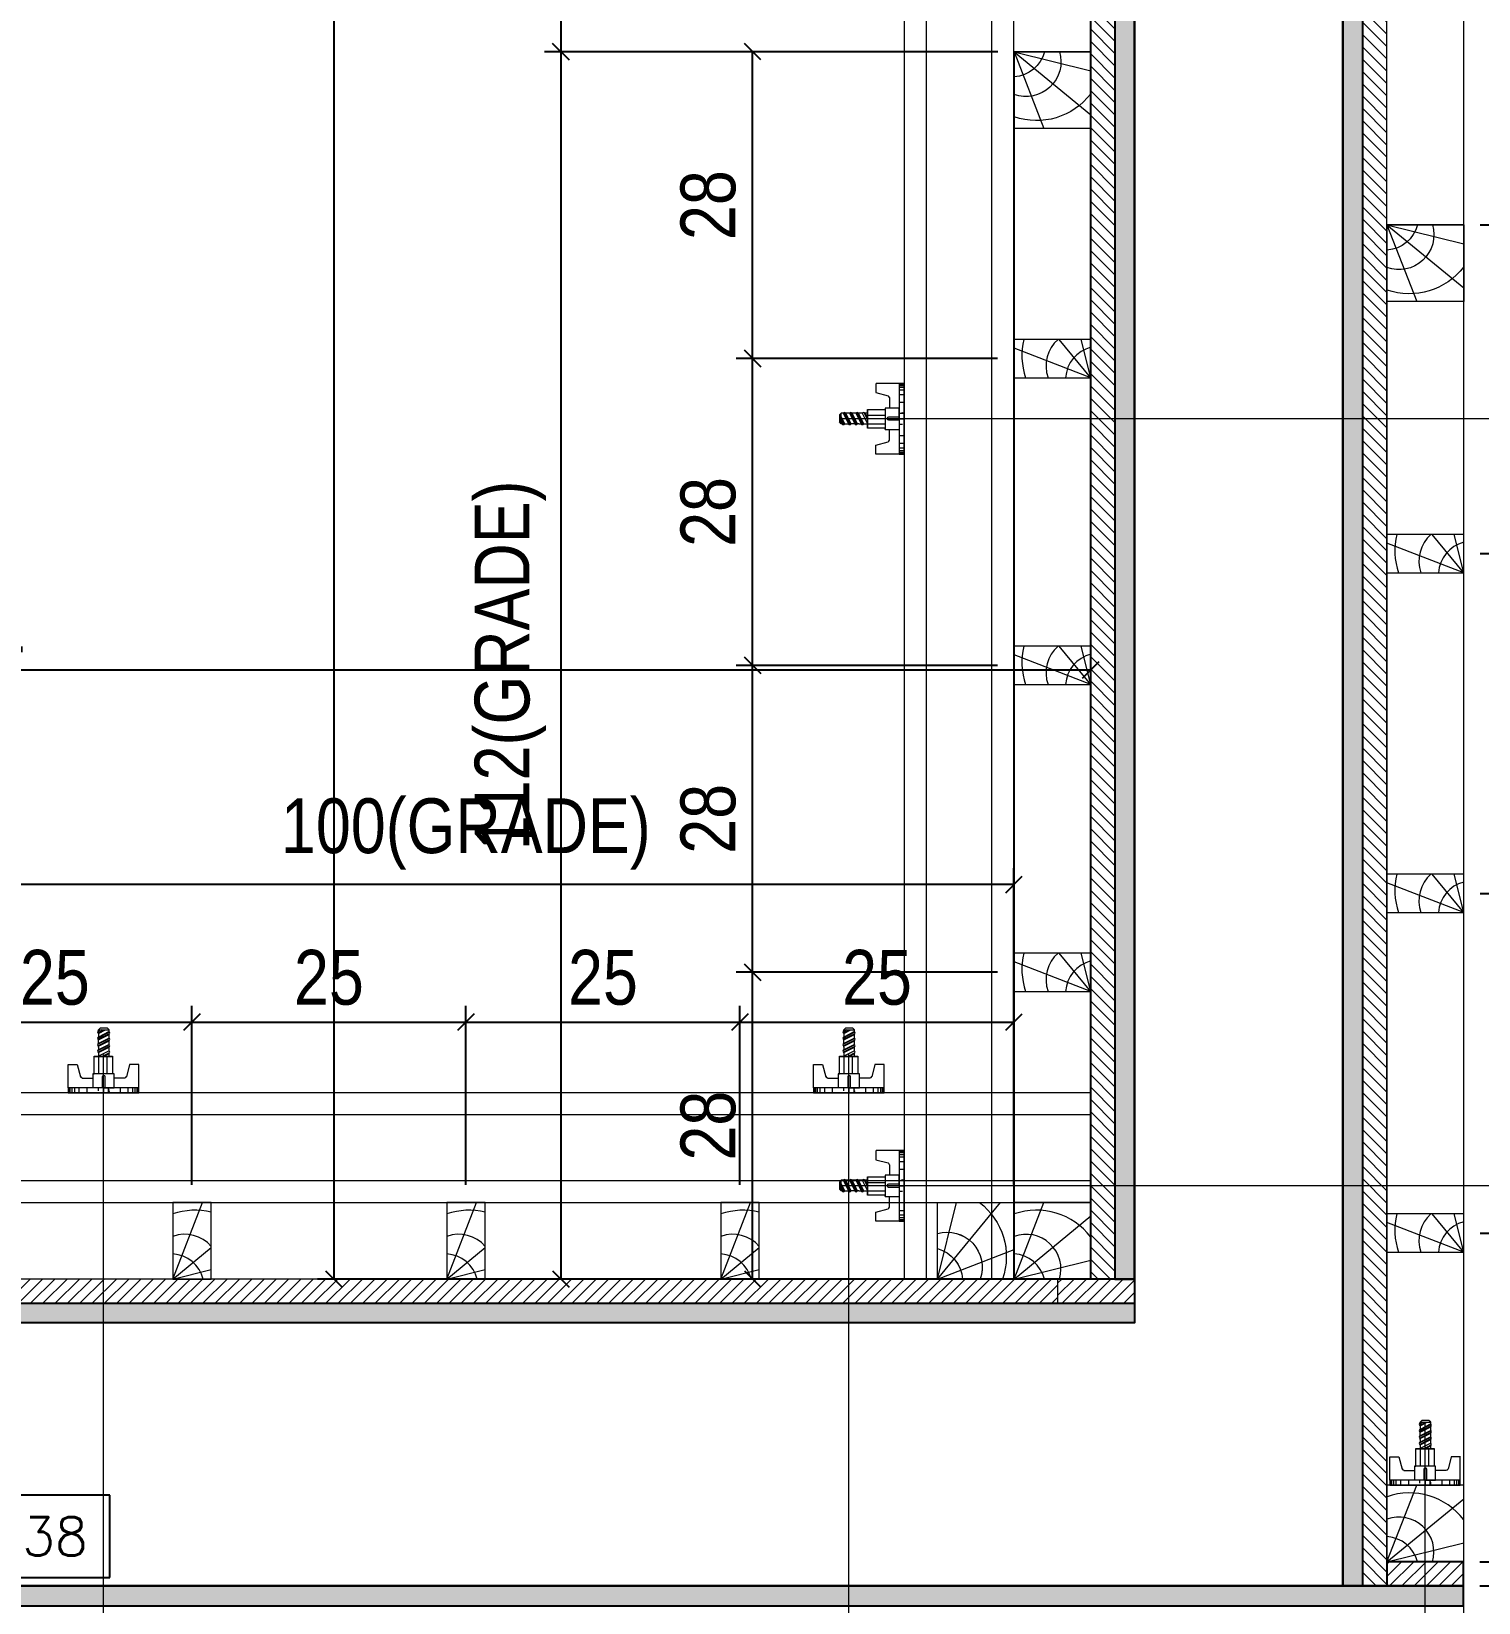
# Model space of a CAD drawing. Header units: millimetres. Extents: x 13777 to 27878, y -21631 to 6985.
# Drawn here: x 26635.9 to 26899.9, y -3890.8 to -3604.1 of the extents above; entities that cross this region are included whole.
import ezdxf

# ---------------------------------------------------------------- set-up
doc = ezdxf.new("R2010")
doc.units = ezdxf.units.MM
for name, color, linetype in [('CHAPA', 1, 'Continuous'), ('COTA', 241, 'Continuous'), ('F-PILARES-S', 170, 'Continuous'), ('MEIO_PONT', 93, 'Continuous'), ('SARRAFO', 251, 'Continuous')]:
    doc.layers.add(name, color=color, linetype=linetype)
for name, color, linetype, lineweight in [('Hachura', 251, 'Continuous', 9), ('Madeira', 126, 'Continuous', 18), ('Perfil Metálico', 224, 'Continuous', 18)]:
    doc.layers.add(name, color=color, linetype=linetype, lineweight=lineweight)
doc.styles.add('COTA TECNICA 2X', font='techl___.ttf', dxfattribs={"height": 10})
doc.styles.add('ROMANS', font='romans.shx')
doc.dimstyles.new('Cota Seção interna', dxfattribs={"dimtxt": 7, "dimasz": 6, "dimexe": 0.18, "dimexo": 2, "dimgap": -4, "dimtad": 3, "dimdec": 1, "dimlfac": 0.5, "dimzin": 12, "dimdsep": 46, "dimtxsty": 'ROMANS', "dimblk": 'ARCHTICK', "dimcen": 0.09, "dimse1": 1, "dimse2": 1, "dimsd1": 1, "dimsd2": 1, "dimclrd": 180, "dimclre": 5, "dimclrt": 1, "dimadec": 0, "dimazin": 3, "dimtfac": 1, "dimtdec": 1, "dimtofl": 0, "dimtmove": 0, "dimatfit": 3, "dimldrblk": 'ARCHTICK', "dimfxl": 1, "dimtolj": 1, "dimtzin": 0, "dimarcsym": 0})
doc.dimstyles.new('SECAO PILAR', dxfattribs={"dimtxt": 10, "dimasz": 3, "dimexe": 3, "dimexo": 3, "dimgap": 3, "dimtad": 1, "dimdec": 1, "dimlfac": 0.5, "dimzin": 12, "dimdsep": 46, "dimtxsty": 'COTA TECNICA 2X', "dimblk1": 'OBLIQUE', "dimblk2": 'OBLIQUE', "dimsah": 1, "dimcen": 0.9, "dimclrd": 256, "dimclre": 256, "dimclrt": 256, "dimadec": 1, "dimazin": 3, "dimtfac": 1, "dimtdec": 1, "dimtmove": 0, "dimatfit": 3, "dimfxl": 1, "dimtolj": 1, "dimtzin": 12, "dimarcsym": 0})

# ---------------------------------------------------------------- blocks, each defined once
blk = doc.blocks.new('PONTALETE')
at = {"layer": 'Madeira'}
for q in [(2.71, 7), (7, 5.76), (7, 1.74)]:
    blk.add_line((0, 0), q, dxfattribs=at)
blk.add_lwpolyline([(0, 0), (7, 0), (7, 7), (0, 7)], close=True, dxfattribs=at)
for centre, radius, start, end in [((2.04, 0.06), 6.23, 37.2818, 109.0913), ((1.09, 0.9), 3.19, 343.603, 109.9847), ((-0.21, -0.78), 3.09, 14.6322, 86.0383)]:
    blk.add_arc(centre, radius, start, end, dxfattribs=at)
blk = doc.blocks.new('MEIO PONTALETE')
at = {"layer": 'Madeira'}
for q in [(2.71, 7), (3.5, 2.88), (3.5, 0.87)]:
    blk.add_line((0, 0), q, dxfattribs=at)
blk.add_lwpolyline([(0, 0), (3.5, 0), (3.5, 7), (0, 7)], close=True, dxfattribs=at)
for centre, radius, start, end in [((2.04, 0.06), 6.23, 76.4499, 109.0913), ((1.09, 0.9), 3.19, 40.9063, 109.9847), ((-0.21, -0.78), 3.09, 14.6322, 86.0383)]:
    blk.add_arc(centre, radius, start, end, dxfattribs=at)
blk = doc.blocks.new('_Oblique')
at = {"color": 0, "linetype": 'ByBlock', "lineweight": -2}
blk.add_line((-0.5, -0.5), (0.5, 0.5), dxfattribs=at)
blk = doc.blocks.new('*D624')
at = {"layer": 'COTA', "lineweight": -2, "transparency": 16777216}
for p, q in [((26900.19, -3639.41), (26982.9, -3639.41)), ((26979.9, -3639.41), (26979.9, -3883.41)), ((26900.22, -3883.41), (26982.9, -3883.41))]:
    blk.add_line(p, q, dxfattribs=at)
at = {"layer": 'Defpoints', "color": 0, "transparency": 16777216}
for p in [(26897.19, -3639.41), (26897.22, -3883.41), (26979.9, -3883.41)]:
    blk.add_point(p, dxfattribs=at)
at = {"layer": 'COTA', "lineweight": -2, "transparency": 16777216, "xscale": 3, "yscale": 3, "zscale": 3}
for p, rotation in [((26979.9, -3639.41), 90), ((26979.9, -3883.41), 270)]:
    blk.add_blockref('_Oblique', p, dxfattribs=dict(at, rotation=rotation))
at = {"layer": 'COTA', "transparency": 16777216, "insert": (26970.68, -3761.41), "char_height": 10, "attachment_point": 5, "rotation": 90, "style": 'COTA TECNICA 2X'}
blk.add_mtext('\\A1;122(GRADE)', dxfattribs=at)
blk = doc.blocks.new('*D625')
at = {"layer": 'COTA', "lineweight": -2, "transparency": 16777216}
for p, q in [((26900.21, -3699.41), (26947.9, -3699.41)), ((26944.9, -3761.41), (26944.9, -3699.41)), ((26900.21, -3761.41), (26947.9, -3761.41))]:
    blk.add_line(p, q, dxfattribs=at)
at = {"layer": 'Defpoints', "color": 0, "transparency": 16777216}
for p in [(26897.21, -3699.41), (26944.9, -3699.41), (26897.21, -3761.41)]:
    blk.add_point(p, dxfattribs=at)
at = {"layer": 'COTA', "lineweight": -2, "transparency": 16777216, "xscale": 3, "yscale": 3, "zscale": 3}
for p, rotation in [((26944.9, -3699.41), 90), ((26944.9, -3761.41), 270)]:
    blk.add_blockref('_Oblique', p, dxfattribs=dict(at, rotation=rotation))
at = {"layer": 'COTA', "transparency": 16777216, "insert": (26936.68, -3730.41), "char_height": 10, "attachment_point": 5, "rotation": 90, "style": 'COTA TECNICA 2X'}
blk.add_mtext('\\A1;31', dxfattribs=at)
blk = doc.blocks.new('*D626')
at = {"layer": 'COTA', "lineweight": -2, "transparency": 16777216}
for p, q in [((26900.21, -3639.41), (26947.9, -3639.41)), ((26944.9, -3699.41), (26944.9, -3639.41)), ((26900.21, -3699.41), (26947.9, -3699.41))]:
    blk.add_line(p, q, dxfattribs=at)
at = {"layer": 'Defpoints', "color": 0, "transparency": 16777216}
for p in [(26897.21, -3639.41), (26944.9, -3639.41), (26897.21, -3699.41)]:
    blk.add_point(p, dxfattribs=at)
at = {"layer": 'COTA', "lineweight": -2, "transparency": 16777216, "xscale": 3, "yscale": 3, "zscale": 3}
for p, rotation in [((26944.9, -3639.41), 90), ((26944.9, -3699.41), 270)]:
    blk.add_blockref('_Oblique', p, dxfattribs=dict(at, rotation=rotation))
at = {"layer": 'COTA', "transparency": 16777216, "insert": (26936.68, -3669.41), "char_height": 10, "attachment_point": 5, "rotation": 90, "style": 'COTA TECNICA 2X'}
blk.add_mtext('\\A1;30', dxfattribs=at)
blk = doc.blocks.new('*D627')
at = {"layer": 'COTA', "lineweight": -2, "transparency": 16777216}
for p, q in [((26900.21, -3823.41), (26947.9, -3823.41)), ((26944.9, -3883.41), (26944.9, -3823.41)), ((26900.18, -3883.41), (26947.9, -3883.41))]:
    blk.add_line(p, q, dxfattribs=at)
at = {"layer": 'Defpoints', "color": 0, "transparency": 16777216}
for p in [(26897.21, -3823.41), (26944.9, -3823.41), (26897.18, -3883.41)]:
    blk.add_point(p, dxfattribs=at)
at = {"layer": 'COTA', "lineweight": -2, "transparency": 16777216, "xscale": 3, "yscale": 3, "zscale": 3}
for p, rotation in [((26944.9, -3823.41), 90), ((26944.9, -3883.41), 270)]:
    blk.add_blockref('_Oblique', p, dxfattribs=dict(at, rotation=rotation))
at = {"layer": 'COTA', "transparency": 16777216, "insert": (26936.68, -3853.41), "char_height": 10, "attachment_point": 5, "rotation": 90, "style": 'COTA TECNICA 2X'}
blk.add_mtext('\\A1;30', dxfattribs=at)
blk = doc.blocks.new('*D628')
at = {"layer": 'COTA', "lineweight": -2, "transparency": 16777216}
for p, q in [((26900.21, -3761.41), (26947.9, -3761.41)), ((26944.9, -3823.41), (26944.9, -3761.41)), ((26900.21, -3823.41), (26947.9, -3823.41))]:
    blk.add_line(p, q, dxfattribs=at)
at = {"layer": 'Defpoints', "color": 0, "transparency": 16777216}
for p in [(26897.21, -3761.41), (26944.9, -3761.41), (26897.21, -3823.41)]:
    blk.add_point(p, dxfattribs=at)
at = {"layer": 'COTA', "lineweight": -2, "transparency": 16777216, "xscale": 3, "yscale": 3, "zscale": 3}
for p, rotation in [((26944.9, -3761.41), 90), ((26944.9, -3823.41), 270)]:
    blk.add_blockref('_Oblique', p, dxfattribs=dict(at, rotation=rotation))
at = {"layer": 'COTA', "transparency": 16777216, "insert": (26936.68, -3792.41), "char_height": 10, "attachment_point": 5, "rotation": 90, "style": 'COTA TECNICA 2X'}
blk.add_mtext('\\A1;31', dxfattribs=at)
blk = doc.blocks.new('*D642')
at = {"layer": 'COTA', "lineweight": -2, "transparency": 16777216}
for p, q in [((26900.21, -3600.41), (26982.9, -3600.41)), ((26979.9, -3639.41), (26979.9, -3600.41)), ((26900.21, -3639.41), (26982.9, -3639.41))]:
    blk.add_line(p, q, dxfattribs=at)
at = {"layer": 'Defpoints', "color": 0, "transparency": 16777216}
for p in [(26897.21, -3600.41), (26979.9, -3600.41), (26897.21, -3639.41)]:
    blk.add_point(p, dxfattribs=at)
at = {"layer": 'COTA', "lineweight": -2, "transparency": 16777216, "xscale": 3, "yscale": 3, "zscale": 3}
for p, rotation in [((26979.9, -3600.41), 90), ((26979.9, -3639.41), 270)]:
    blk.add_blockref('_Oblique', p, dxfattribs=dict(at, rotation=rotation))
at = {"layer": 'COTA', "transparency": 16777216, "insert": (26971.77, -3619.91), "char_height": 10, "attachment_point": 5, "rotation": 90, "style": 'COTA TECNICA 2X'}
blk.add_mtext('\\A1;19.5', dxfattribs=at)
blk = doc.blocks.new('C')
at = {"layer": 'Hachura', "color": 0}
for p, q in [((0, 3.22), (0, -3.22)), ((0.45, 3.22), (0, 3.22)), ((0.46, 3.16), (0, 3.16)), ((0.46, 3.05), (0, 3.05)), ((0.46, 2.88), (0, 2.88)), ((0.45, -3.23), (0.45, 3.22)), ((0.45, 3.22), (2.58, 3.22)), ((2.58, 3.22), (2.58, 2.39)), ((0, 2.75), (0, -1.16)), ((0.46, 2.65), (0, 2.65)), ((0.46, 2.23), (0, 2.23)), ((0.46, 1.51), (0, 1.51)), ((1.35, 1.94), (1.35, 0.96)), ((2.58, 2.39), (1.47, 2.09)), ((0.39, 0.49), (0.17, 0.49)), ((1.74, 0.97), (0.45, 0.97)), ((1.45, 0.1), (0.45, 0.1)), ((1.74, -0.97), (1.74, 0.97)), ((1.74, 0.97), (1.74, 0.84)), ((1.74, 0.97), (1.74, 0.84)), ((1.74, 0.84), (3.35, 0.84)), ((3.35, 0.45), (1.74, 0.45)), ((3.32, 0.84), (3.32, -0.84)), ((3.35, 0.84), (3.35, -0.84)), ((3.68, 0.45), (3.35, 0.45)), ((3.84, -0.52), (3.35, 0.45)), ((3.35, 0.06), (3.67, -0.57)), ((3.68, 0.45), (4.16, -0.52)), ((3.72, 0.5), (4.25, -0.57)), ((4.37, -0.55), (3.83, 0.53)), ((4.15, 0.45), (3.93, 0.45)), ((4.42, -0.52), (3.93, 0.45)), ((4.15, 0.45), (4.26, 0.45)), ((4.26, 0.45), (4.74, -0.52)), ((4.3, 0.5), (4.83, -0.57)), ((4.95, -0.55), (4.41, 0.53)), ((4.51, 0.45), (4.84, 0.45)), ((5, -0.52), (4.51, 0.45)), ((4.84, 0.45), (5.32, -0.52)), ((4.88, 0.5), (5.41, -0.57)), ((5.53, -0.55), (4.99, 0.53)), ((5.58, -0.52), (5.09, 0.45)), ((5.42, 0.45), (5.09, 0.45)), ((5.58, -0.52), (5.09, 0.45)), ((5.42, 0.45), (5.74, -0.19)), ((5.46, 0.5), (5.74, -0.07)), ((5.74, 0.19), (5.57, 0.53)), ((5.74, 0.32), (5.68, 0.45)), ((5.68, 0.45), (5.74, 0.45)), ((5.74, 0.45), (5.9, 0.29)), ((5.74, 0.45), (5.74, -0.52)), ((5.9, -0.36), (5.9, 0.29)), ((0.45, 0), (0, 0)), ((0.08, -0.48), (0.29, -0.48)), ((0.29, -0.48), (0.4, -0.48)), ((0.45, 0), (0.45, -0.97)), ((0.45, -0.16), (1.45, -0.16)), ((0.45, -0.65), (0.45, -0.32)), ((0.45, -3.23), (0.45, -0.65)), ((0.45, -0.97), (1.74, -0.97)), ((1.35, -1.94), (1.35, -0.97)), ((3.35, -0.32), (1.74, -0.32)), ((3.35, -0.84), (1.74, -0.84)), ((3.35, -0.07), (3.58, -0.52)), ((3.35, -0.52), (3.58, -0.52)), ((3.84, -0.52), (4.16, -0.52)), ((4.42, -0.52), (4.74, -0.52)), ((4.63, -0.52), (4.74, -0.52)), ((5, -0.52), (5.32, -0.52)), ((5.58, -0.52), (5.74, -0.52)), ((5.74, -0.52), (5.9, -0.36)), ((5.74, -0.52), (5.74, -0.52)), ((0.46, -1.52), (0, -1.52)), ((0.46, -2.23), (0, -2.23)), ((0.46, -2.65), (0, -2.65)), ((2.58, -2.39), (1.47, -2.1)), ((2.58, -3.23), (2.58, -2.39)), ((0.46, -2.88), (0, -2.88)), ((0.46, -3.05), (0, -3.05)), ((0.46, -3.16), (0, -3.16)), ((0, -3.22), (2.57, -3.22))]:
    blk.add_line(p, q, dxfattribs=at)
for centre, radius, start, end in [((1.52, 1.94), 0.161, 104.7436, 180), ((1.44, -0.03), 0.129, 272.695, 87.305), ((3.81, 0.39), 0.143, 25.5688, 154.4312), ((4.39, 0.39), 0.143, 25.5688, 154.4312), ((4.97, 0.39), 0.143, 25.5688, 154.4312), ((5.55, 0.39), 0.143, 25.5688, 154.4312), ((0.17, -0.37), 0.174, 221.744, 317.8592), ((3.71, -0.4), 0.174, 222.1408, 318.256), ((4.29, -0.4), 0.174, 222.1408, 318.256), ((4.87, -0.4), 0.174, 222.1408, 318.256), ((5.45, -0.4), 0.174, 222.1408, 318.256), ((5.61, -0.4), 0.174, 317.8592, 318.256), ((1.52, -1.94), 0.161, 180, 255.2564)]:
    blk.add_arc(centre, radius, start, end, dxfattribs=at)
blk = doc.blocks.new('*D639')
at = {"layer": 'COTA', "linetype": 'ByBlock', "lineweight": -2, "transparency": 16777216}
for p, q in [((26881.77, -2830.81), (27066.82, -2830.81)), ((27063.82, -2830.81), (27063.82, -3887.81)), ((26900.17, -3887.81), (27066.82, -3887.81))]:
    blk.add_line(p, q, dxfattribs=at)
at = {"layer": 'Defpoints', "color": 0, "linetype": 'ByBlock', "transparency": 16777216}
for p in [(26878.77, -2830.81), (26897.17, -3887.81), (27063.82, -3887.81)]:
    blk.add_point(p, dxfattribs=at)
at = {"layer": 'COTA', "linetype": 'ByBlock', "lineweight": -2, "transparency": 16777216, "xscale": 3, "yscale": 3, "zscale": 3}
for p, rotation in [((27063.82, -2830.81), 90), ((27063.82, -3887.81), 270)]:
    blk.add_blockref('_Oblique', p, dxfattribs=dict(at, rotation=rotation))
at = {"layer": 'COTA', "linetype": 'ByBlock', "transparency": 16777216, "insert": (27055.69, -3359.31), "char_height": 10, "attachment_point": 5, "rotation": 90, "style": 'COTA TECNICA 2X'}
blk.add_mtext('\\A1;528.5 PAINEL', dxfattribs=at)
blk = doc.blocks.new('*D648')
at = {"layer": 'COTA', "lineweight": -2, "transparency": 16777216}
for p, q in [((26812.18, -3607.81), (26729.47, -3607.81)), ((26732.47, -3607.81), (26732.47, -3831.81)), ((26812.15, -3831.81), (26729.47, -3831.81))]:
    blk.add_line(p, q, dxfattribs=at)
at = {"layer": 'Defpoints', "color": 0, "transparency": 16777216}
for p in [(26815.18, -3607.81), (26732.47, -3831.81), (26815.15, -3831.81)]:
    blk.add_point(p, dxfattribs=at)
at = {"layer": 'COTA', "lineweight": -2, "transparency": 16777216, "xscale": 3, "yscale": 3, "zscale": 3}
for p, rotation in [((26732.47, -3607.81), 90), ((26732.47, -3831.81), 270)]:
    blk.add_blockref('_Oblique', p, dxfattribs=dict(at, rotation=rotation))
at = {"layer": 'COTA', "transparency": 16777216, "insert": (26723.25, -3719.81), "char_height": 10, "attachment_point": 5, "rotation": 90, "style": 'COTA TECNICA 2X'}
blk.add_mtext('\\A1;112(GRADE)', dxfattribs=at)
blk = doc.blocks.new('*D649')
at = {"layer": 'COTA', "lineweight": -2, "transparency": 16777216}
for p, q in [((26812.17, -3663.81), (26764.47, -3663.81)), ((26767.47, -3719.81), (26767.47, -3663.81)), ((26812.17, -3719.81), (26764.47, -3719.81))]:
    blk.add_line(p, q, dxfattribs=at)
at = {"layer": 'Defpoints', "color": 0, "transparency": 16777216}
for p in [(26767.47, -3663.81), (26815.17, -3663.81), (26815.17, -3719.81)]:
    blk.add_point(p, dxfattribs=at)
at = {"layer": 'COTA', "lineweight": -2, "transparency": 16777216, "xscale": 3, "yscale": 3, "zscale": 3}
for p, rotation in [((26767.47, -3663.81), 90), ((26767.47, -3719.81), 270)]:
    blk.add_blockref('_Oblique', p, dxfattribs=dict(at, rotation=rotation))
at = {"layer": 'COTA', "transparency": 16777216, "insert": (26759.38, -3691.81), "char_height": 10, "attachment_point": 5, "rotation": 90, "style": 'COTA TECNICA 2X'}
blk.add_mtext('\\A1;28', dxfattribs=at)
blk = doc.blocks.new('*D650')
at = {"layer": 'COTA', "lineweight": -2, "transparency": 16777216}
for p, q in [((26812.17, -3607.81), (26764.47, -3607.81)), ((26767.47, -3663.81), (26767.47, -3607.81)), ((26812.17, -3663.81), (26764.47, -3663.81))]:
    blk.add_line(p, q, dxfattribs=at)
at = {"layer": 'Defpoints', "color": 0, "transparency": 16777216}
for p in [(26767.47, -3607.81), (26815.17, -3607.81), (26815.17, -3663.81)]:
    blk.add_point(p, dxfattribs=at)
at = {"layer": 'COTA', "lineweight": -2, "transparency": 16777216, "xscale": 3, "yscale": 3, "zscale": 3}
for p, rotation in [((26767.47, -3607.81), 90), ((26767.47, -3663.81), 270)]:
    blk.add_blockref('_Oblique', p, dxfattribs=dict(at, rotation=rotation))
at = {"layer": 'COTA', "transparency": 16777216, "insert": (26759.38, -3635.81), "char_height": 10, "attachment_point": 5, "rotation": 90, "style": 'COTA TECNICA 2X'}
blk.add_mtext('\\A1;28', dxfattribs=at)
blk = doc.blocks.new('*D651')
at = {"layer": 'COTA', "lineweight": -2, "transparency": 16777216}
for p, q in [((26812.17, -3775.81), (26764.47, -3775.81)), ((26767.47, -3831.81), (26767.47, -3775.81)), ((26812.2, -3831.81), (26764.47, -3831.81))]:
    blk.add_line(p, q, dxfattribs=at)
at = {"layer": 'Defpoints', "color": 0, "transparency": 16777216}
for p in [(26767.47, -3775.81), (26815.17, -3775.81), (26815.2, -3831.81)]:
    blk.add_point(p, dxfattribs=at)
at = {"layer": 'COTA', "lineweight": -2, "transparency": 16777216, "xscale": 3, "yscale": 3, "zscale": 3}
for p, rotation in [((26767.47, -3775.81), 90), ((26767.47, -3831.81), 270)]:
    blk.add_blockref('_Oblique', p, dxfattribs=dict(at, rotation=rotation))
at = {"layer": 'COTA', "transparency": 16777216, "insert": (26759.38, -3803.81), "char_height": 10, "attachment_point": 5, "rotation": 90, "style": 'COTA TECNICA 2X'}
blk.add_mtext('\\A1;28', dxfattribs=at)
blk = doc.blocks.new('*D652')
at = {"layer": 'COTA', "lineweight": -2, "transparency": 16777216}
for p, q in [((26812.17, -3719.81), (26764.47, -3719.81)), ((26767.47, -3775.81), (26767.47, -3719.81)), ((26812.17, -3775.81), (26764.47, -3775.81))]:
    blk.add_line(p, q, dxfattribs=at)
at = {"layer": 'Defpoints', "color": 0, "transparency": 16777216}
for p in [(26767.47, -3719.81), (26815.17, -3719.81), (26815.17, -3775.81)]:
    blk.add_point(p, dxfattribs=at)
at = {"layer": 'COTA', "lineweight": -2, "transparency": 16777216, "xscale": 3, "yscale": 3, "zscale": 3}
for p, rotation in [((26767.47, -3719.81), 90), ((26767.47, -3775.81), 270)]:
    blk.add_blockref('_Oblique', p, dxfattribs=dict(at, rotation=rotation))
at = {"layer": 'COTA', "transparency": 16777216, "insert": (26759.38, -3747.81), "char_height": 10, "attachment_point": 5, "rotation": 90, "style": 'COTA TECNICA 2X'}
blk.add_mtext('\\A1;28', dxfattribs=at)
blk = doc.blocks.new('*D666')
at = {"layer": 'COTA', "lineweight": -2, "transparency": 16777216}
for p, q in [((26812.17, -3570.81), (26729.47, -3570.81)), ((26732.47, -3570.81), (26732.47, -3607.81)), ((26812.17, -3607.81), (26729.47, -3607.81))]:
    blk.add_line(p, q, dxfattribs=at)
at = {"layer": 'Defpoints', "color": 0, "transparency": 16777216}
for p in [(26815.17, -3570.81), (26732.47, -3607.81), (26815.17, -3607.81)]:
    blk.add_point(p, dxfattribs=at)
at = {"layer": 'COTA', "lineweight": -2, "transparency": 16777216, "xscale": 3, "yscale": 3, "zscale": 3}
for p, rotation in [((26732.47, -3570.81), 90), ((26732.47, -3607.81), 270)]:
    blk.add_blockref('_Oblique', p, dxfattribs=dict(at, rotation=rotation))
at = {"layer": 'COTA', "transparency": 16777216, "insert": (26724.34, -3589.31), "char_height": 10, "attachment_point": 5, "rotation": 90, "style": 'COTA TECNICA 2X'}
blk.add_mtext('\\A1;18.5', dxfattribs=at)
blk = doc.blocks.new('*D667')
at = {"layer": 'COTA', "color": 180, "lineweight": -2, "transparency": 16777216}
for p, q in [((26853.64, -3284.81), (26838.64, -3284.81)), ((26838.64, -3284.81), (26838.64, -3320.81)), ((26853.64, -3320.81), (26853.64, -3284.81)), ((26838.64, -3320.81), (26853.64, -3320.81))]:
    blk.add_line(p, q, dxfattribs=at)
at = {"layer": 'Defpoints', "color": 0, "transparency": 16777216}
for p in [(26837.17, -2852.81), (26857.64, -2852.81), (26837.17, -3839.81)]:
    blk.add_point(p, dxfattribs=at)
at = {"layer": 'COTA', "color": 1, "transparency": 16777216, "insert": (26846.14, -3302.81), "char_height": 7, "attachment_point": 5, "rotation": 90, "style": 'ROMANS'}
blk.add_mtext('\\A1;493.5', dxfattribs=at)
blk = doc.blocks.new('_ArchTick')
at = {"color": 0, "linetype": 'ByBlock', "const_width": 0.15}
blk.add_lwpolyline([(-0.5, -0.5), (0.5, 0.5)], dxfattribs=at)
blk = doc.blocks.new('*D663')
at = {"layer": 'COTA', "linetype": 'ByBlock', "lineweight": -2, "transparency": 16777216}
for p, q in [((26834.12, -2830.74), (26688.05, -2830.74)), ((26691.05, -2830.74), (26691.05, -3831.81)), ((26834.17, -3831.81), (26688.05, -3831.81))]:
    blk.add_line(p, q, dxfattribs=at)
at = {"layer": 'Defpoints', "color": 0, "linetype": 'ByBlock', "transparency": 16777216}
for p in [(26837.12, -2830.74), (26691.05, -3831.81), (26837.17, -3831.81)]:
    blk.add_point(p, dxfattribs=at)
at = {"layer": 'COTA', "linetype": 'ByBlock', "lineweight": -2, "transparency": 16777216, "xscale": 3, "yscale": 3, "zscale": 3}
for p, rotation in [((26691.05, -2830.74), 90), ((26691.05, -3831.81), 270)]:
    blk.add_blockref('_Oblique', p, dxfattribs=dict(at, rotation=rotation))
at = {"layer": 'COTA', "linetype": 'ByBlock', "transparency": 16777216, "insert": (26682.94, -3331.28), "char_height": 10, "attachment_point": 5, "rotation": 90, "style": 'COTA TECNICA 2X'}
blk.add_mtext('\\A1;500.5 PAINEL', dxfattribs=at)
blk = doc.blocks.new('*D684')
at = {"layer": 'COTA', "lineweight": -2, "transparency": 16777216}
for p, q in [((26377.07, -3814.82), (26377.07, -3717.62)), ((26829.17, -3794.81), (26829.17, -3717.62)), ((26377.07, -3720.62), (26829.17, -3720.62))]:
    blk.add_line(p, q, dxfattribs=at)
at = {"layer": 'Defpoints', "color": 0, "transparency": 16777216}
for p in [(26829.17, -3720.62), (26829.17, -3797.81), (26377.07, -3817.82)]:
    blk.add_point(p, dxfattribs=at)
at = {"layer": 'COTA', "lineweight": -2, "transparency": 16777216, "xscale": 3, "yscale": 3, "zscale": 3, "rotation": 180}
blk.add_blockref('_Oblique', (26377.07, -3720.62), dxfattribs=at)
at = {"layer": 'COTA', "lineweight": -2, "transparency": 16777216, "xscale": 3, "yscale": 3, "zscale": 3}
blk.add_blockref('_Oblique', (26829.17, -3720.62), dxfattribs=at)
at = {"layer": 'COTA', "transparency": 16777216, "insert": (26603.12, -3712.52), "char_height": 10, "attachment_point": 5, "style": 'COTA TECNICA 2X'}
blk.add_mtext('\\A1;226 PAINEL', dxfattribs=at)
blk = doc.blocks.new('*D690')
at = {"layer": 'COTA', "lineweight": -2, "transparency": 16777216}
for p, q in [((26615.14, -3814.59), (26615.14, -3781.91)), ((26665.16, -3814.58), (26665.16, -3781.91)), ((26615.14, -3784.91), (26665.16, -3784.91))]:
    blk.add_line(p, q, dxfattribs=at)
at = {"layer": 'Defpoints', "color": 0, "transparency": 16777216}
for p in [(26665.16, -3784.91), (26615.14, -3817.59), (26665.16, -3817.58)]:
    blk.add_point(p, dxfattribs=at)
at = {"layer": 'COTA', "lineweight": -2, "transparency": 16777216, "xscale": 3, "yscale": 3, "zscale": 3, "rotation": 180}
blk.add_blockref('_Oblique', (26615.14, -3784.91), dxfattribs=at)
at = {"layer": 'COTA', "lineweight": -2, "transparency": 16777216, "xscale": 3, "yscale": 3, "zscale": 3}
blk.add_blockref('_Oblique', (26665.16, -3784.91), dxfattribs=at)
at = {"layer": 'COTA', "transparency": 16777216, "insert": (26640.15, -3776.8), "char_height": 10, "attachment_point": 5, "style": 'COTA TECNICA 2X'}
blk.add_mtext('\\A1;25', dxfattribs=at)
blk = doc.blocks.new('*D691')
at = {"layer": 'COTA', "lineweight": -2, "transparency": 16777216}
for p, q in [((26665.16, -3814.58), (26665.16, -3781.91)), ((26715.16, -3814.58), (26715.16, -3781.91)), ((26665.16, -3784.91), (26715.16, -3784.91))]:
    blk.add_line(p, q, dxfattribs=at)
at = {"layer": 'Defpoints', "color": 0, "transparency": 16777216}
for p in [(26715.16, -3784.91), (26665.16, -3817.58), (26715.16, -3817.58)]:
    blk.add_point(p, dxfattribs=at)
at = {"layer": 'COTA', "lineweight": -2, "transparency": 16777216, "xscale": 3, "yscale": 3, "zscale": 3, "rotation": 180}
blk.add_blockref('_Oblique', (26665.16, -3784.91), dxfattribs=at)
at = {"layer": 'COTA', "lineweight": -2, "transparency": 16777216, "xscale": 3, "yscale": 3, "zscale": 3}
blk.add_blockref('_Oblique', (26715.16, -3784.91), dxfattribs=at)
at = {"layer": 'COTA', "transparency": 16777216, "insert": (26690.16, -3776.8), "char_height": 10, "attachment_point": 5, "style": 'COTA TECNICA 2X'}
blk.add_mtext('\\A1;25', dxfattribs=at)
blk = doc.blocks.new('*D692')
at = {"layer": 'COTA', "lineweight": -2, "transparency": 16777216}
for p, q in [((26715.16, -3814.58), (26715.16, -3781.91)), ((26765.16, -3814.58), (26765.16, -3781.91)), ((26715.16, -3784.91), (26765.16, -3784.91))]:
    blk.add_line(p, q, dxfattribs=at)
at = {"layer": 'Defpoints', "color": 0, "transparency": 16777216}
for p in [(26765.16, -3784.91), (26715.16, -3817.58), (26765.16, -3817.58)]:
    blk.add_point(p, dxfattribs=at)
at = {"layer": 'COTA', "lineweight": -2, "transparency": 16777216, "xscale": 3, "yscale": 3, "zscale": 3, "rotation": 180}
blk.add_blockref('_Oblique', (26715.16, -3784.91), dxfattribs=at)
at = {"layer": 'COTA', "lineweight": -2, "transparency": 16777216, "xscale": 3, "yscale": 3, "zscale": 3}
blk.add_blockref('_Oblique', (26765.16, -3784.91), dxfattribs=at)
at = {"layer": 'COTA', "transparency": 16777216, "insert": (26740.16, -3776.8), "char_height": 10, "attachment_point": 5, "style": 'COTA TECNICA 2X'}
blk.add_mtext('\\A1;25', dxfattribs=at)
blk = doc.blocks.new('*D693')
at = {"layer": 'COTA', "lineweight": -2, "transparency": 16777216}
for p, q in [((26615.14, -3814.59), (26615.14, -3756.8)), ((26815.15, -3814.57), (26815.15, -3756.8)), ((26815.15, -3759.8), (26615.14, -3759.8))]:
    blk.add_line(p, q, dxfattribs=at)
at = {"layer": 'Defpoints', "color": 0, "transparency": 16777216}
for p in [(26615.14, -3759.8), (26615.14, -3817.59), (26815.15, -3817.57)]:
    blk.add_point(p, dxfattribs=at)
at = {"layer": 'COTA', "lineweight": -2, "transparency": 16777216, "xscale": 3, "yscale": 3, "zscale": 3, "rotation": 180}
blk.add_blockref('_Oblique', (26615.14, -3759.8), dxfattribs=at)
at = {"layer": 'COTA', "lineweight": -2, "transparency": 16777216, "xscale": 3, "yscale": 3, "zscale": 3}
blk.add_blockref('_Oblique', (26815.15, -3759.8), dxfattribs=at)
at = {"layer": 'COTA', "transparency": 16777216, "insert": (26715.14, -3750.58), "char_height": 10, "attachment_point": 5, "style": 'COTA TECNICA 2X'}
blk.add_mtext('\\A1;100(GRADE)', dxfattribs=at)
blk = doc.blocks.new('*D694')
at = {"layer": 'COTA', "lineweight": -2, "transparency": 16777216}
for p, q in [((26765.16, -3814.58), (26765.16, -3781.91)), ((26815.15, -3814.53), (26815.15, -3781.91)), ((26765.16, -3784.91), (26815.15, -3784.91))]:
    blk.add_line(p, q, dxfattribs=at)
at = {"layer": 'Defpoints', "color": 0, "transparency": 16777216}
for p in [(26815.15, -3784.91), (26765.16, -3817.58), (26815.15, -3817.53)]:
    blk.add_point(p, dxfattribs=at)
at = {"layer": 'COTA', "lineweight": -2, "transparency": 16777216, "xscale": 3, "yscale": 3, "zscale": 3, "rotation": 180}
blk.add_blockref('_Oblique', (26765.16, -3784.91), dxfattribs=at)
at = {"layer": 'COTA', "lineweight": -2, "transparency": 16777216, "xscale": 3, "yscale": 3, "zscale": 3}
blk.add_blockref('_Oblique', (26815.15, -3784.91), dxfattribs=at)
at = {"layer": 'COTA', "transparency": 16777216, "insert": (26790.16, -3776.8), "char_height": 10, "attachment_point": 5, "style": 'COTA TECNICA 2X'}
blk.add_mtext('\\A1;25', dxfattribs=at)
blk = doc.blocks.new('*D696')
at = {"layer": 'COTA', "lineweight": -2, "transparency": 16777216}
for p, q in [((26932.01, -3814.75), (27014.12, -3814.75)), ((27011.12, -3887.81), (27011.12, -3814.75)), ((26900.21, -3887.81), (27014.12, -3887.81))]:
    blk.add_line(p, q, dxfattribs=at)
at = {"layer": 'Defpoints', "color": 0, "transparency": 16777216}
for p in [(26929.01, -3814.75), (27011.12, -3814.75), (26897.21, -3887.81)]:
    blk.add_point(p, dxfattribs=at)
at = {"layer": 'COTA', "lineweight": -2, "transparency": 16777216, "xscale": 3, "yscale": 3, "zscale": 3}
for p, rotation in [((27011.12, -3814.75), 90), ((27011.12, -3887.81), 270)]:
    blk.add_blockref('_Oblique', p, dxfattribs=dict(at, rotation=rotation))
at = {"layer": 'COTA', "transparency": 16777216, "insert": (27002.91, -3851.28), "char_height": 10, "attachment_point": 5, "rotation": 90, "style": 'COTA TECNICA 2X'}
blk.add_mtext('\\A1;36.5', dxfattribs=at)
blk = doc.blocks.new('*D714')
at = {"layer": 'COTA', "color": 180, "lineweight": -2, "transparency": 16777216}
for p, q in [((26631, -3841.14), (26605.33, -3841.14)), ((26605.33, -3841.14), (26605.33, -3856.14)), ((26631, -3856.14), (26631, -3841.14)), ((26605.33, -3856.14), (26631, -3856.14))]:
    blk.add_line(p, q, dxfattribs=at)
at = {"layer": 'Defpoints', "color": 0, "transparency": 16777216}
for p in [(26399.17, -3839.81), (26837.17, -3839.81), (26837.17, -3860.14)]:
    blk.add_point(p, dxfattribs=at)
at = {"layer": 'COTA', "color": 1, "transparency": 16777216, "insert": (26618.17, -3848.64), "char_height": 7, "attachment_point": 5, "style": 'ROMANS'}
blk.add_mtext('\\A1;219', dxfattribs=at)
blk = doc.blocks.new('*D715')
at = {"layer": 'COTA', "color": 180, "lineweight": -2, "transparency": 16777216}
for p, q in [((26650.17, -3871.27), (26624.17, -3871.27)), ((26624.17, -3871.27), (26624.17, -3886.27)), ((26650.17, -3886.27), (26650.17, -3871.27)), ((26624.17, -3886.27), (26650.17, -3886.27))]:
    blk.add_line(p, q, dxfattribs=at)
at = {"layer": 'Defpoints', "color": 0, "transparency": 16777216}
for p in [(26399.17, -3887.81), (26875.17, -3887.81), (26875.17, -3890.27)]:
    blk.add_point(p, dxfattribs=at)
at = {"layer": 'COTA', "color": 1, "transparency": 16777216, "insert": (26637.17, -3878.77), "char_height": 7, "attachment_point": 5, "style": 'ROMANS'}
blk.add_mtext('\\A1;238', dxfattribs=at)
blk = doc.blocks.new('*D716')
at = {"layer": 'COTA', "color": 180, "lineweight": -2, "transparency": 16777216}
for p, q in [((26872.58, -3352.31), (26857.58, -3352.31)), ((26857.58, -3352.31), (26857.58, -3388.31)), ((26872.58, -3388.31), (26872.58, -3352.31)), ((26857.58, -3388.31), (26872.58, -3388.31))]:
    blk.add_line(p, q, dxfattribs=at)
at = {"layer": 'Defpoints', "color": 0, "transparency": 16777216}
for p in [(26875.17, -2852.81), (26876.58, -2852.81), (26875.17, -3887.81)]:
    blk.add_point(p, dxfattribs=at)
at = {"layer": 'COTA', "color": 1, "transparency": 16777216, "insert": (26865.08, -3370.31), "char_height": 7, "attachment_point": 5, "rotation": 90, "style": 'ROMANS'}
blk.add_mtext('\\A1;517.5', dxfattribs=at)

msp = doc.modelspace()

# ---------------------------------------------------------------- hatches: boundary and pattern name
at = {"layer": 'Hachura'}
h = msp.add_hatch(dxfattribs=at)
h.set_pattern_fill('ANSI31', color=256, scale=0.5, angle=270, style=0)
h.set_pattern_definition([(315, (49360.6295, -12330.2922), (1.12253202, 1.12253202), [])])
h.paths.add_polyline_path([(26833.57, -3831.81), (26829.17, -3831.81), (26829.17, -2830.81), (26833.57, -2830.81)])
h = msp.add_hatch(color=256, dxfattribs=at)
h.dxf.hatch_style = 1
h.paths.add_polyline_path([(26837.17, -3831.81), (26837.17, -2830.81), (26833.57, -2830.81), (26833.57, -3831.81)])
h = msp.add_hatch(color=256, dxfattribs=at)
h.dxf.hatch_style = 1
h.paths.add_polyline_path([(26875.17, -3887.81), (26875.17, -2830.81), (26878.77, -2830.81), (26878.77, -3887.81)])
h = msp.add_hatch(dxfattribs=at)
h.set_pattern_fill('ANSI31', color=256, scale=0.5, angle=270, style=0)
h.set_pattern_definition([(315, (49348.6295, -12330.2922), (1.12253202, 1.12253202), [])])
h.paths.add_polyline_path([(26878.79, -3887.81), (26883.19, -3887.81), (26883.17, -2830.81), (26878.77, -2830.81)])
h = msp.add_hatch(dxfattribs=at)
h.set_pattern_fill('ANSI31', color=256, scale=0.5, angle=360, style=0)
h.set_pattern_definition([(45, (33539.9115, -2030.5756), (-1.122532, 1.122532), [])])
h.paths.add_polyline_path([(26823.17, -3836.21), (26823.17, -3831.81), (26377.17, -3831.77), (26377.17, -3836.21)])
h = msp.add_hatch(dxfattribs=at)
h.set_pattern_fill('ANSI31', color=256, scale=0.5, angle=360, style=0)
h.set_pattern_definition([(45, (1190.6139, -1446.666), (-1.12253202, 1.12253202), [])])
h.paths.add_polyline_path([(26837.17, -3831.81), (26823.17, -3831.81), (26823.17, -3836.21), (26837.17, -3836.21)])
h = msp.add_hatch(color=256, dxfattribs=at)
h.dxf.hatch_style = 1
h.paths.add_polyline_path([(26837.17, -3839.81), (26837.17, -3836.21), (26377.17, -3836.21), (26377.17, -3839.81)])
h = msp.add_hatch(dxfattribs=at)
h.set_pattern_fill('ANSI31', color=256, scale=0.5, angle=360, style=0)
h.set_pattern_definition([(45, (36331.6452, 18637.6503), (-1.12253202, 1.12253202), [])])
h.paths.add_polyline_path([(26897.17, -3883.41), (26897.17, -3887.81), (26883.17, -3887.81), (26883.17, -3883.41)])
h = msp.add_hatch(color=256, dxfattribs=at)
h.dxf.hatch_style = 1
h.paths.add_polyline_path([(26377.17, -3887.81), (26377.17, -3891.41), (26897.17, -3891.41), (26897.17, -3887.81)])

# ---------------------------------------------------------------- linework, layer by layer
at = {"layer": 'CHAPA'}
for points in [[(26837.17, -3831.81), (26837.17, -2830.81), (26833.57, -2830.81), (26833.57, -3831.81)], [(26875.17, -3887.81), (26875.17, -2830.81), (26878.77, -2830.81), (26878.77, -3887.81)], [(26837.17, -3839.81), (26377.17, -3839.81), (26377.17, -3836.21), (26837.17, -3836.21)], [(26897.17, -3887.81), (26377.17, -3887.81), (26377.17, -3891.41), (26897.17, -3891.41)]]:
    msp.add_lwpolyline(points, close=True, dxfattribs=at)
at = {"layer": 'F-PILARES-S', "linetype": 'Continuous'}
msp.add_lwpolyline([(26875.17, -3887.81), (26875.17, -2852.81), (26837.17, -2852.81), (26837.17, -3839.81), (26399.17, -3839.81), (26399.17, -3887.81), (26875.17, -3887.81)], dxfattribs=at)
at = {"layer": 'Hachura'}
for p, q in [((26928.69, -3674.81), (26783.65, -3674.81)), ((26649.02, -3940.56), (26649.02, -3790.81)), ((26785.02, -3940.56), (26785.02, -3790.81)), ((26928.69, -3814.81), (26783.65, -3814.81)), ((26890.19, -3940.56), (26890.19, -3857.94))]:
    msp.add_line(p, q, dxfattribs=at)
for points in [[(26883.21, -2830.81), (26878.77, -2830.81), (26878.77, -3887.81), (26883.21, -3887.81)], [(26377.17, -3836.21), (26823.17, -3836.21), (26823.17, -3831.81), (26377.17, -3831.81)], [(26823.17, -3831.81), (26837.17, -3831.81), (26837.17, -3836.21), (26823.17, -3836.21)]]:
    msp.add_lwpolyline(points, close=True, dxfattribs=at)
at = {"layer": 'Madeira'}
for points in [[(26829.17, -3607.81), (26815.17, -3607.81), (26815.17, -3831.81), (26829.17, -3831.81)], [(26897.21, -3639.41), (26883.21, -3639.41), (26883.21, -3887.81), (26897.21, -3887.81)], [(26615.17, -3831.81), (26615.19, -3817.81), (26815.18, -3817.81), (26815.17, -3831.81)]]:
    msp.add_lwpolyline(points, close=True, dxfattribs=at)
at = {"layer": 'Perfil Metálico'}
for points in [[(26815.12, -2774.16), (26795.12, -2774.16), (26795.13, -3831.81), (26815.13, -3831.81)], [(26799.13, -3831.81), (26811.13, -3831.81), (26811.12, -2774.16), (26799.12, -2774.16)], [(26897.21, -2774.16), (26917.21, -2774.16), (26917.21, -3963.17), (26897.21, -3963.17)], [(26326.95, -3797.81), (26326.95, -3817.81), (26829.17, -3817.81), (26829.17, -3797.81)], [(26829.17, -3813.81), (26829.17, -3801.81), (26326.95, -3801.81), (26326.95, -3813.81)]]:
    msp.add_lwpolyline(points, close=True, dxfattribs=at)
at = {"layer": 'SARRAFO'}
msp.add_line((26829.17, -3831.81), (26829.12, -2830.81), dxfattribs=at)
for points in [[(26829.12, -2830.81), (26837.17, -2830.81), (26837.17, -3831.81), (26829.17, -3831.81)], [(26883.21, -2830.81), (26875.17, -2830.81), (26875.17, -3887.81), (26883.17, -3887.81)]]:
    msp.add_lwpolyline(points, dxfattribs=at)
msp.add_lwpolyline([(26883.17, -3887.81), (26897.17, -3887.81), (26897.17, -3883.41), (26883.17, -3883.41)], close=True, dxfattribs=at)

# ---------------------------------------------------------------- block references
at = {"layer": 'Hachura', "linetype": 'Continuous', "xscale": 2, "yscale": 2, "zscale": 2}
for p, rotation in [((26795.13, -3674.81), 180), ((26649.01, -3797.81), 90.00000000000001), ((26785.01, -3797.81), 90.00000000000001), ((26795.13, -3814.81), 180), ((26890.15, -3869.41), 90.00000000000001)]:
    msp.add_blockref('C', p, dxfattribs=dict(at, rotation=rotation))
at = {"layer": 'Madeira'}
for name, p, xscale, yscale, zscale, rotation in [('MEIO PONTALETE', (26661.67, -3831.81), 1.999999997962732, 1.999999997962732, 1.999999997962732, 359.9370893031033), ('MEIO PONTALETE', (26711.67, -3831.81), 1.999999997962732, 1.999999997962732, 1.999999997962732, 359.9370893031033), ('MEIO PONTALETE', (26761.67, -3831.81), 1.999999997962732, 1.999999997962732, 1.999999997962732, 359.9370893031033), ('PONTALETE', (26801.17, -3831.8), -2, 2, 2, 269.9370893031033), ('PONTALETE', (26801.17, -3831.81), -2, 2, 2, 269.9370893031033)]:
    msp.add_blockref(name, p, dxfattribs=dict(at, xscale=xscale, yscale=yscale, zscale=zscale, rotation=rotation))
at = {"layer": 'MEIO_PONT'}
for name, p, xscale, yscale, zscale, rotation in [('PONTALETE', (26815.17, -3607.81), -2, 2, 2, 180), ('PONTALETE', (26883.21, -3639.41), -2, 2, 2, 180), ('MEIO PONTALETE', (26829.17, -3667.31), 1.999999997962732, 1.999999997962732, 1.999999997962732, 90), ('MEIO PONTALETE', (26897.21, -3702.91), 1.999999997962732, 1.999999997962732, 1.999999997962732, 90), ('MEIO PONTALETE', (26829.17, -3723.31), 1.999999997962732, 1.999999997962732, 1.999999997962732, 90), ('MEIO PONTALETE', (26897.21, -3764.91), 1.999999997962732, 1.999999997962732, 1.999999997962732, 90), ('MEIO PONTALETE', (26829.17, -3779.31), 1.999999997962732, 1.999999997962732, 1.999999997962732, 90), ('MEIO PONTALETE', (26897.21, -3826.91), 1.999999997962732, 1.999999997962732, 1.999999997962732, 90)]:
    msp.add_blockref(name, p, dxfattribs=dict(at, xscale=xscale, yscale=yscale, zscale=zscale, rotation=rotation))
at = {"layer": 'MEIO_PONT', "xscale": 2, "yscale": 2, "zscale": 2}
for p in [(26815.17, -3831.81), (26883.21, -3883.41)]:
    msp.add_blockref('PONTALETE', p, dxfattribs=at)

# ---------------------------------------------------------------- dimensions: what is measured, and where the dimension line sits
at = {"layer": 'COTA', "linetype": 'ByBlock'}
for base, p1, p2, picture, middle in [((26691.05, -3831.81), (26837.12, -2830.74), (26837.17, -3831.81), '*D663', (26682.94, -3331.28)), ((27063.82, -3887.81), (26878.77, -2830.81), (26897.17, -3887.81), '*D639', (27055.69, -3359.31))]:
    dim = msp.add_linear_dim(base=base, p1=p1, p2=p2, angle=270, text='<> PAINEL', dimstyle='SECAO PILAR', override={"dimtmove": 1}, dxfattribs=at)
    dim.commit()
    dim.dimension.update_dxf_attribs({"geometry": picture, "text_midpoint": middle})
at = {"layer": 'COTA'}
for base, p1, p2, dimstyle, picture, middle in [((26857.64, -2852.81), (26837.17, -3839.81), (26837.17, -2852.81), 'Cota Seção interna', '*D667', (26857.64, -3302.81)), ((26876.58, -2852.81), (26875.17, -3887.81), (26875.17, -2852.81), 'Cota Seção interna', '*D716', (26876.58, -3370.31)), ((26732.47, -3607.81), (26815.17, -3570.81), (26815.17, -3607.81), 'SECAO PILAR', '*D666', (26732.47, -3589.31)), ((26979.9, -3600.41), (26897.21, -3639.41), (26897.21, -3600.41), 'SECAO PILAR', '*D642', (26979.9, -3619.91))]:
    dim = msp.add_linear_dim(base=base, p1=p1, p2=p2, angle=90, dimstyle=dimstyle, dxfattribs=at)
    dim.commit()
    dim.dimension.update_dxf_attribs({"geometry": picture, "text_midpoint": middle, "dimtype": 160})
for base, p1, p2, picture, middle in [((26732.47, -3831.81), (26815.18, -3607.81), (26815.15, -3831.81), '*D648', (26723.25, -3719.81)), ((26979.9, -3883.41), (26897.19, -3639.41), (26897.22, -3883.41), '*D624', (26970.68, -3761.41))]:
    dim = msp.add_linear_dim(base=base, p1=p1, p2=p2, angle=90, text='<>(GRADE)', dimstyle='SECAO PILAR', dxfattribs=at)
    dim.commit()
    dim.dimension.update_dxf_attribs({"geometry": picture, "text_midpoint": middle})
for base, p1, p2, picture, middle in [((26767.47, -3607.81), (26815.17, -3663.81), (26815.17, -3607.81), '*D650', (26759.38, -3635.81)), ((26944.9, -3639.41), (26897.21, -3699.41), (26897.21, -3639.41), '*D626', (26936.68, -3669.41)), ((26767.47, -3663.81), (26815.17, -3719.81), (26815.17, -3663.81), '*D649', (26759.38, -3691.81)), ((26944.9, -3699.41), (26897.21, -3761.41), (26897.21, -3699.41), '*D625', (26936.68, -3730.41)), ((26767.47, -3719.81), (26815.17, -3775.81), (26815.17, -3719.81), '*D652', (26759.38, -3747.81)), ((26944.9, -3761.41), (26897.21, -3823.41), (26897.21, -3761.41), '*D628', (26936.68, -3792.41)), ((26767.47, -3775.81), (26815.2, -3831.81), (26815.17, -3775.81), '*D651', (26759.38, -3803.81)), ((27011.12, -3814.75), (26897.21, -3887.81), (26929.01, -3814.75), '*D696', (27002.91, -3851.28)), ((26944.9, -3823.41), (26897.18, -3883.41), (26897.21, -3823.41), '*D627', (26936.68, -3853.41))]:
    dim = msp.add_linear_dim(base=base, p1=p1, p2=p2, angle=90, dimstyle='SECAO PILAR', dxfattribs=at)
    dim.commit()
    dim.dimension.update_dxf_attribs({"geometry": picture, "text_midpoint": middle})
dim = msp.add_linear_dim(base=(26829.1674, -3720.6191), p1=(26377.0715, -3817.8163), p2=(26829.1674, -3797.8135), text='<> PAINEL', dimstyle='SECAO PILAR', dxfattribs=at)
dim.commit()
dim.dimension.update_dxf_attribs({"geometry": '*D684', "text_midpoint": (26603.1195, -3720.6191), "dimtype": 160})
dim = msp.add_linear_dim(base=(26615.14, -3759.8), p1=(26815.15, -3817.57), p2=(26615.14, -3817.59), text='<>(GRADE)', dimstyle='SECAO PILAR', dxfattribs=at)
dim.commit()
dim.dimension.update_dxf_attribs({"geometry": '*D693', "text_midpoint": (26715.14, -3750.58)})
for base, p1, p2, picture, middle in [((26665.16, -3784.91), (26615.14, -3817.59), (26665.16, -3817.58), '*D690', (26640.15, -3776.8)), ((26715.16, -3784.91), (26665.16, -3817.58), (26715.16, -3817.58), '*D691', (26690.16, -3776.8)), ((26765.16, -3784.91), (26715.16, -3817.58), (26765.16, -3817.58), '*D692', (26740.16, -3776.8)), ((26815.15, -3784.91), (26765.16, -3817.58), (26815.15, -3817.53), '*D694', (26790.16, -3776.8))]:
    dim = msp.add_linear_dim(base=base, p1=p1, p2=p2, dimstyle='SECAO PILAR', dxfattribs=at)
    dim.commit()
    dim.dimension.update_dxf_attribs({"geometry": picture, "text_midpoint": middle})
for base, p1, p2, picture, middle in [((26837.17, -3860.14), (26399.17, -3839.81), (26837.17, -3839.81), '*D714', (26618.17, -3860.14)), ((26875.17, -3890.27), (26399.17, -3887.81), (26875.17, -3887.81), '*D715', (26637.17, -3890.27))]:
    dim = msp.add_linear_dim(base=base, p1=p1, p2=p2, dimstyle='Cota Seção interna', dxfattribs=at)
    dim.commit()
    dim.dimension.update_dxf_attribs({"geometry": picture, "text_midpoint": middle, "dimtype": 160})

doc.saveas('drawing.dxf')
